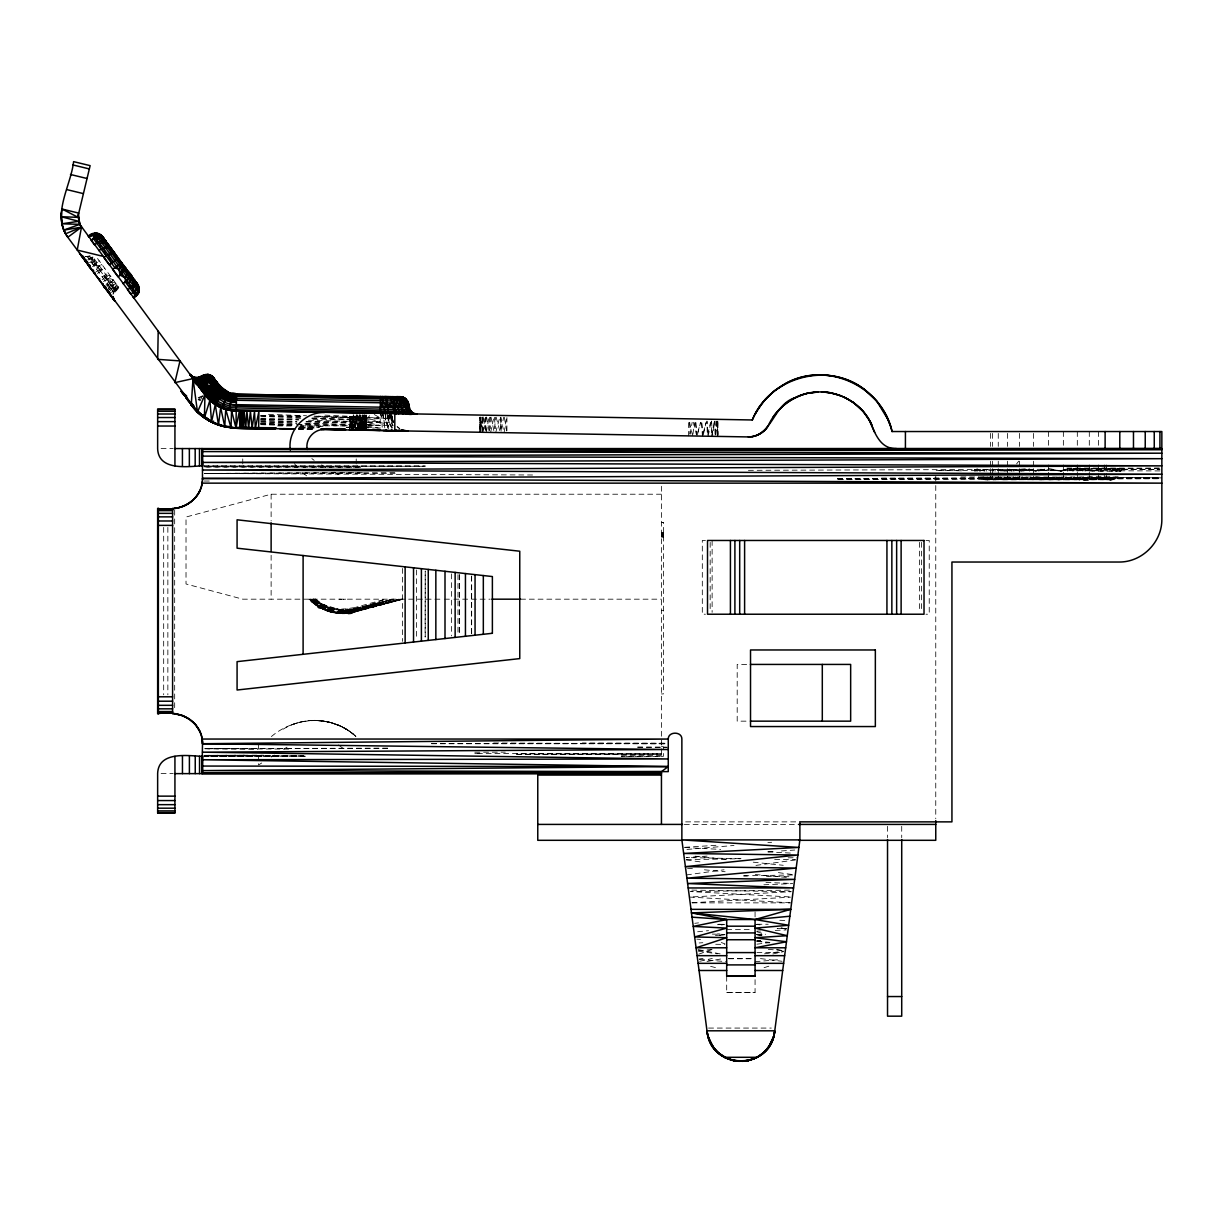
<?xml version="1.0" encoding="UTF-8"?>
<svg xmlns="http://www.w3.org/2000/svg" width="1223" height="1223" viewBox="0 0 1223 1223"><rect width="100%" height="100%" fill="white"/><g stroke="black" fill="none" stroke-linecap="round" stroke-linejoin="round"><path stroke-width="0.75" stroke-dasharray="5 3.75" d="M360.495 415.912L355.083 416.569L355.083 428.509M381.576 413.496L382.264 428.264M342.516 612.968L348.356 612.57L393.913 599.178L353.279 608.978C340.025 612.585 325.119 609.146 314.8 600.065L314.663 599.178L323.392 605.217L331.097 608.259L342.44 609.237L352.988 607.846C359.195 618.7 335.912 611.622 331.708 612.433C325.012 610.889 311.727 604.483 310.168 599.178C321.221 611.225 338.771 616.132 354.15 612.234L402.871 599.178L354.12 612.081C338.221 616.667 320.258 611.24 309.052 599.178M364.943 430.236L365.815 415.117L365.066 430.236L364.958 415.101L365.922 430.251L366.288 415.132L366.334 430.267L365.967 415.117L365.173 428.34M342.44 612.906L342.44 609.237L347.806 608.886L348.387 613.319L342.44 613.717L342.44 612.906L353.997 611.638L401.817 599.178L348.387 613.319M342.516 610.705L348.066 610.323L392.69 599.178L353.569 610.032L342.104 610.919L342.516 609.237L342.516 613.549L348.433 613.151L399.08 599.178L348.249 612.249L342.088 612.448L353.814 610.95L400.135 599.178L353.997 611.638C338.45 616.896 320.594 611.133 309.434 599.484L312.614 602.557L311.712 599.178C322.536 610.078 338.97 614.221 353.569 610.032L393.913 599.178M342.088 611.852C332.136 610.736 319.799 607.831 313.057 599.178L313.684 601.334C321.542 608.152 331.723 611.867 342.088 612.096M351.032 428.096L351.139 416.753M365.922 430.251L366.426 415.132M718.039 436.397L717.901 421.262M108.954 288.964L112.99 279.532L105.132 277.346L102.197 279.792M480.501 432.254L480.685 417.119L480.043 432.239L479.92 417.104L479.905 432.239L480.028 417.119L480.715 432.254L482.091 417.15M105.988 284.944L108.526 281.963L108.587 278.324L110.59 276.26L105.759 274.472L105.132 277.346M366.136 428.371L366.396 415.132M717.504 434.501L717.825 421.262M96.265 271.735L99.46 269.656L99.552 266.064L101.845 264.382M364.53 428.34L364.882 415.101L363.491 428.325M352.973 430.022L353.493 414.903L353.554 428.142L353.034 414.903L352.606 430.022L351.49 416.753M1100.287 471.191L1100.532 468.424L1110.194 469.586L1112.257 468.424L1116.538 471.191L1119.565 469.586L1119.626 468.424L1112.976 469.586L1112.257 468.424L1103.1 469.586L1100.532 468.424L1091.879 470.717M362.451 428.295L362.971 415.071L361.167 428.279M482.259 432.285L482.902 417.165M1067.389 471.191L1067.465 468.424L1122.133 468.424L1121.766 471.191L1093.714 471.191M1111.952 471.191L1112.257 468.424M392.583 422.21L391.115 418.067L391.329 413.68L393.714 422.225M359.7 428.249L360.357 415.025M500.436 428.814L501.063 417.486M1072.846 471.191L1072.938 469.586L1085.26 468.424L1092.063 471.191L1100.486 469.586L1122.041 469.586L1122.133 468.424L1120.62 471.191L1119.626 468.424L1122.041 469.586L1120.62 471.191L1119.626 468.424L1116.538 471.191L1112.196 469.586M392.017 428.432L388.364 422.134L387.691 413.603L392.537 425.726M485.348 430.45L486.173 417.226M364.347 415.086L363.307 430.206L363.078 415.071M356.245 414.949L355.083 430.068L353.737 414.903M489.46 430.511L490.484 417.288M1082.829 471.191L1082.951 469.586L1085.26 468.424L1090.152 471.191M359.745 415.01L360.938 430.16L362.207 415.056L360.449 430.16L359.7 415.01M364.316 415.086L363.048 430.206L362.451 415.056L363.2 428.31M358.293 428.233L359.44 415.01M494.566 428.707L495.56 417.379M1085.091 471.191L1085.26 468.424L1077.142 470.717M351.979 430.007L353.386 414.903L351.429 428.111M717.152 421.247L715.7 436.351L715.012 421.216M349.61 428.081L350.772 416.753M716.663 421.247L715.119 436.351L714.675 421.201L712.535 436.305M1111.967 479.706L984.805 479.706L985.998 479.768L978.645 477.062L1118.143 477.062C1113.863 480.028 1103.238 482.703 1115.88 477.062L1111.34 479.416M692.952 434.073L694.389 422.745M1101.556 471.191L1100.532 468.424L1093.759 470.626M1102.901 471.191L1103.1 469.586M355.327 428.172L357.085 414.964L356.382 430.083L354.135 416.431M357.59 428.218L359.348 415.01M390.351 413.649L389.77 418.052L393.164 425.742L304.817 423.311M482.978 432.3L484.981 417.196M360.189 415.025L358.125 430.114L357.422 414.979M1109.964 471.191L1110.194 469.586M1112.716 471.191L1112.976 469.586M353.844 428.34L355.817 416.462M504.075 432.667L506.628 417.395M1119.29 471.191L1119.672 469.586M690.108 434.211L692.157 422.332M486.28 432.346L489.017 417.074M714.003 422.715L711.557 436.29L711.312 421.155M710.777 422.654L708.209 436.229L706.955 421.079L707.322 436.214M115.772 283.293L111.828 286.442L109.688 289.958L108.343 288.139L111.217 281.901L113.51 280.22M111.629 289.622L115.145 282.437L108.526 281.963M490.637 432.422L493.878 417.165M388.624 415.101L387.981 418.021L389.006 422.149L392.95 428.447L390.718 425.696M1060.815 477.062L1059.5 479.768L1109.888 479.706L1103.085 479.768L1108.802 477.062M703.393 434.44L706.053 422.577L702.843 434.425M500.987 429.212L503.693 417.333M707.72 434.517L710.487 422.654M331.754 612.28L319.31 606.44L310.627 599.178L312.736 602.435L321.649 608.58M342.073 613.258L353.997 611.638L401.006 599.178L354.12 612.081L348.433 613.151L402.581 599.178L348.448 613.212L347.882 609.467L385.337 599.178C363.843 607.235 335.133 618.028 315.565 599.178L313.378 599.178L322.887 606.18L332.411 609.513L331.876 611.714L319.279 606.501M309.373 599.178L312.691 602.48L315.565 599.178L323.514 604.605L332.763 608.076C334.521 613.365 348.02 609.482 353.279 608.978L348.02 610.552M342.088 612.448L331.999 611.194L331.8 611.989L321.664 608.183L311.712 599.178C318.515 608.442 330.959 612.096 342.088 612.631M92.015 262.991L93.957 262.181L94.66 259.414L96.938 257.732L118.6 287.13L113.586 292.282L118.127 286.503L118.967 287.634C109.199 299.421 112.073 291.884 118.967 287.634M697.538 434.333L700.58 422.47L697.217 434.333M495.728 432.514L499.779 417.272M342.104 609.834L332.763 608.091L330.944 608.825L323.514 604.605L321.45 608.58L330.088 611.836M85.136 256.631L87.353 256.662L90.12 260.423L92.153 259.735L92.917 257.044L88.377 258.053M330.164 611.561L331.097 608.259M330.546 610.201L330.332 610.965L319.448 606.211M1066.441 477.062L1064.836 479.706L1058.568 479.768L1059.775 477.062L1036.324 478.468L1035.942 477.062L1059.439 478.468L1036.768 479.416L1036.324 478.468L1059.026 479.416L1037.043 479.706L1059.714 479.706L1048.386 479.768L1037.991 479.706L1036.982 477.062M92.459 266.568L96.067 265.039L96.923 262.486L99.201 260.805M1004.893 470.916L996.271 469.586L974.716 469.586L976.153 471.191L977.146 468.424M111.66 292.633L113.601 288.842L117.5 285.647M1071.623 477.062L1069.559 479.706L1064.836 479.706M110.36 290.875L113.479 284.974L116.873 284.806L112.608 290.952L113.938 292.771L112.944 294.391M1074.161 477.062L1071.44 479.768M110.544 288.154L112.913 291.38L115.222 287.329L118.127 286.503M332.473 609.222L342.104 610.415L323.667 604.682C321.848 614.726 307.967 599.927 330.027 612.05M321.955 607.617L331.999 611.194M87.597 259.979L91.725 259.138L92.917 257.044L116.689 289.316L113.54 292.221M1081.117 477.062C1071.027 482.29 1094.875 481.296 1097.719 477.062M319.86 605.553L320.609 604.315L323.514 604.605M318.974 606.99L320.9 603.826L323.667 604.682M89.493 262.548L93.407 261.432L94.66 259.414L91.725 259.138M1083.257 477.062L1080.169 479.706M96.525 269.136L99.552 266.064L95.44 264.199L93.56 265.101L88.912 258.787L92.917 257.044L88.683 258.481M107.12 286.472L111.217 281.901L106.676 285.892M113.601 288.842L116.323 288.811L115.084 290.86L89.508 256.142L87.75 257.212M976.153 471.191L977.192 469.586L980.235 471.191L983.078 469.342M1088.073 477.062L1083.884 479.768M1089.892 477.062L1085.52 479.768M1016.588 463.899L1018.79 461.117M95.44 264.199L96.923 262.486L93.407 261.432M313.761 599.178L313.852 601.15L313.378 599.178L314.8 600.065M313.455 601.594L311.024 599.178L312.92 602.22L310.504 599.178L312.92 602.22L310.627 599.178M1098.911 477.062L1093.331 479.706M1100.18 477.062L1094.723 479.768M103.512 281.565L110.865 276.643M356.107 429.059L369.698 415.713M118.753 287.344L114.748 290.401M1106.907 477.062L1100.731 479.768L1103.436 479.706M309.557 599.377L312.736 602.435L309.771 599.178M109.153 282.803L108.587 278.324L105.331 281.076L104.75 280.296M1109.521 477.062L1103.085 479.768M105.163 280.847L108.587 278.324M96.067 265.039L99.552 266.064L96.128 268.586L109.856 287.222M1113.144 477.062L1106.326 479.768L1106.249 464.923M1117.027 477.062L1109.781 479.768M1116.049 478.468L1118.112 477.062M97.55 273.478L104.674 268.219M102.319 276.994L108.037 272.79M91.435 262.211L95.96 268.357L99.552 266.064M271.384 736.552C295.064 716.326 333.176 714.201 356.076 736.643C336.661 718.1 305.261 715.18 282.635 729.504M261.691 762.999L258.527 764.986L258.527 755.707M271.2 757.052L274.38 755.065M283.889 749.133L287.053 747.146M1006.621 471.191L1009.877 469.342M198.187 397.674L204.96 394.815M1061.472 471.191L1065.967 469.112M93.162 264.55L96.923 262.486L93.957 262.181M200.648 400.716L198.768 398.178L202.162 397.016M201.184 397.123L201.81 397.551M1009.801 469.112L1004.695 471.191L996.271 469.586L996.47 471.191M201.061 396.955L203.614 395.946M1051.811 469.204L1060.372 471.191L1065.692 469.112M981.672 470.656L984.561 469.586L984.805 471.191M90.747 261.279L94.66 259.414L92.153 259.735M698.746 954.154L712.719 949.293M1022.856 470.626L1026.082 469.525M202.223 398.53L198.707 399.676L199.685 401.006M114.106 289.545L116.323 288.811M1008.256 470.656L1011.528 469.586L1029.307 469.586L1034.627 470.794M291.334 725.01C312.889 716.021 339.016 720.714 356.076 736.643C346.965 728.144 335.163 722.9 322.948 720.867M348.173 611.714L353.569 610.032L348.066 610.323M764.069 967.683L769.466 966.002M348.28 612.509L392.69 599.178M292.679 724.459C310.917 717.519 332.121 719.797 348.417 730.559M661.444 494.214L271.124 494.214L186.018 517.023L186.018 583.983L242.75 599.178L442.481 599.178M342.516 611.852L353.569 610.032L342.088 611.515M1062.955 470.794L1067.45 469.586L1085.229 469.586L1090.35 470.794M87.613 257.013L89.891 256.647M111.186 285.555L113.479 284.974L110.636 284.806M1058.766 479.706L1037.425 478.774L1060.326 478.774L1003.166 479.768L997.846 477.062M348.219 611.469L353.814 610.95L342.088 612.968L330.256 611.21M198.08 399.814L199.701 399.432M1006.407 470.794L1011.528 469.586L1019.63 470.916M1044.962 469.204L1036.385 471.191L1031.065 469.112M699.709 961.293L712.306 958.435M1060.372 471.191L1067.45 469.586L1075.506 471.191L1067.465 468.424L1072.938 469.586M112.868 287.864L115.222 287.329L112.44 287.267M772.814 953.986L783.454 951.632M1020.303 469.25L1029.292 468.424M1044.641 469.204L1035.3 471.191L1030.79 469.112M353.814 610.95L342.516 612.448M1033.802 470.794L1029.307 469.586L1021.251 471.191L1014.754 469.342M348.463 613.319L354.15 612.234M348.372 613.151L354.12 612.081M707.032 961.477L723.114 958.557M1077.127 470.916L1085.229 469.586L1088.501 470.656M348.356 612.57L353.997 611.638L342.073 613.717M1091.864 470.916L1100.486 469.586M719.216 935.549L726.691 934.494M764.513 953.818L783.393 951.142M686.485 874.934L724.047 869.782M755.967 865.395L795.393 859.968M699.403 958.939L703.042 958.435M1038.098 470.962L1048.386 469.586L1059.592 470.962M721.173 924.955L724.857 924.481M756.915 944.187L769.924 942.52M694.771 923.319L698.516 922.861M697.645 931.773L708.545 930.642M715.409 935.519L724.811 934.662M698.364 950.699L713.483 949.338M686.944 849.45L733.999 845.475M767.876 842.601L771.652 842.28M755.065 961.706L780.549 959.505M393.806 422.225L392.17 418.098L355.083 419.779L309.755 419.657M343.541 599.316L345.65 599.178M707.093 856.085L686.118 857.537L740.741 858.699M768.09 851.881L773.807 851.483M781.436 850.948L794.767 850.031M699.143 942.964L702.828 942.719M756.93 940.976L760.675 940.732M684.758 847.31L718.727 845.124M692.05 902.757L790.471 897.162M392.231 422.195L390.504 415.132L392.614 422.21L304.053 423.158M693.166 896.856L791.189 891.689L688.473 890.054M717.397 924.695L724.842 924.343L717.335 924.252M985.325 479.416L1019.095 479.768L1015.656 477.062M763.871 884.795L792.244 883.618M756.899 931.162L760.553 931.009M775.214 930.397L786.206 929.954M308.41 420.238L363.583 421.706L380.108 425.512L300.262 426.017M756.869 934.433L762.281 934.28M686.363 859.677L741.016 858.699M788.116 857.843L797.549 857.675M661.444 532.509L663.432 532.479M661.444 533.197L663.432 533.152M663.432 533.366L661.444 533.411L663.432 533.977M661.444 533.518L663.432 533.534M661.444 534.252L663.432 534.283M661.444 534.634L663.432 534.543M661.444 534.925L663.432 534.971L661.444 535.277M661.444 535.353L663.432 535.429M661.444 535.598L663.432 535.567M661.444 535.842L663.432 535.934M661.444 536.117L663.432 536.148M661.444 536.362L663.432 536.53L661.444 536.683M743.859 875.821L793.36 874.965M312.155 418.174L380.246 417.884L373.734 414.245M789.477 890.115L690.582 891.567L792.366 897.055M756.915 940.823L760.645 940.762M1037.043 479.706L1027.198 479.706L1025.134 477.062M663.432 522.603L661.444 522.634L663.432 522.588L663.432 693.93L661.444 693.93M1042.164 469.311L747.177 470.335M1066.853 469.082L1161.85 468.164M756.976 934.326L762.693 934.265M1000.353 470.87L1159.954 469.372L1066.853 468.959M362.467 472.384L204.394 473.469L536.27 475.013M394.83 472.644L204.394 473.469L395.121 473.683M204.287 481.036L210.02 481.036M837.572 478.973L1161.85 477.903L1089.28 476.97M387.66 748.124L204.409 748.705L257.717 749.087M637.718 747.345L668.262 747.238M244.386 755.202L204.394 755.34L263.434 755.202M516.717 754.255L661.444 753.75L474.814 753.337M260.82 418.281L300.751 418.205M837.602 478.529L854.77 478.499M881.477 478.453L1159.939 477.918L959.673 476.97M837.602 479.034L1159.939 478.667L837.572 479.477M387.66 748.491L204.409 748.705L290.096 749.087M474.814 752.206L505.298 752.145M516.717 754.622L661.444 754.285L516.717 753.796M161.1 448.566L173.207 448.566M423.326 466.269L204.256 466.055L425.237 465.948M360.556 467.385L204.394 466.85L360.54 466.422M979.18 477.505L1117.577 477.505M881.477 478.071L1159.939 477.903M837.617 478.606L1159.939 478.667M981.32 478.774L1115.437 478.774L983.2 479.416M705.442 540.474L702.308 540.474L702.308 614.221L705.442 614.221M925.964 540.474L929.235 540.474L929.235 614.221L925.964 614.221M444.392 599.178L452.006 599.178M453.901 599.178L490.087 599.178M520.555 599.178L661.444 599.178M661.444 610.522L663.432 610.522M746.641 664.425L737.194 664.425L737.194 721.157L746.641 721.157M431.566 743.508L666.352 743.278L582.347 742.973M431.566 743.752L666.352 743.783L490.713 742.973M661.444 746.687L663.432 746.687L663.432 756.334L621.422 756.334L661.444 756.334L661.444 485.302M303.411 755.783L204.272 756.135L303.335 756.181M621.452 755.783L661.444 755.676M204.149 756.273L305.139 756.166M203.905 756.334L305.139 756.288M161.1 773.624L173.207 773.624M685.675 821.871L799.888 821.871M684.314 824.409L798.65 824.409M692.05 902.864L791.602 902.864M756.93 924.252L768.182 924.252M726.691 929.633L751.274 929.633M756.93 952.625L783.179 952.61M728.587 958.587L751.274 958.587M728.587 958.756L751.274 958.756M726.691 976.26L726.691 992.602L755.065 992.48L755.065 974.257M726.691 992.602L755.065 992.602M708.545 1028.069L771.316 1028.069M204.256 466.055L425.237 466.208M1066.853 468.057L1159.954 468.164M204.409 755.524L303.426 755.447M260.652 419.535L298.412 419.627M260.591 423.051L296.501 423.143M204.394 466.85L360.556 467.201M1159.954 470.916L935.763 470.335L964.259 470.855M474.814 753.643L482.443 753.674M260.805 421.293L296.975 421.446M306.484 421.476L380.17 421.996L367.282 418.083L314.097 416.049M277.575 425.91L292.694 425.986M260.851 424.167L295.247 424.457M297.158 424.473L360.204 425.023L380.063 428.218L380.322 413.481L381.561 417.914L383.105 413.527L384.924 428.31L383.518 422.042M637.718 747.008L666.352 747.222M260.698 415.621L302.234 416.034M315.442 416.172L380.246 417.884M300.247 428.004L315.366 428.142M984.805 479.706L993.688 479.768L987.97 477.062M298.718 426.873L319.631 427.117M346.247 427.408L374.467 428.05M298.886 428.325L314.143 428.524M715.715 944.278L724.872 944.401M298.351 428.891L315.366 429.135M298.488 428.937L315.534 429.197M85.197 256.708L91.832 255.561L90.991 258.16M298.351 429.074L315.366 429.365M774.663 859.31L795.393 859.677M743.615 875.928L747.421 875.989M766.469 876.325L791.22 876.753M298.351 428.616L315.549 429.059M260.866 415.789L302.677 416.691M314.082 416.936L367.282 418.083M300.262 427.224L319.157 427.668M298.901 427.698L314.158 428.05M993.321 479.706L996.026 479.768L989.866 477.062M260.851 418.985L298.901 419.993M260.591 423.678L294.605 424.626M296.501 424.671L355.083 426.292L378.274 428.081M712.26 934.082L724.887 934.433L717.626 933.837M260.728 424.671L293.031 425.619M300.644 425.849L323.453 426.521M346.262 427.194L357.666 427.53M779.77 920.277L787.367 920.506M260.637 420.253L296.532 421.4M305.979 421.706L355.083 423.28L380.108 425.512M260.896 421.966L297.174 423.082M260.698 416.279L300.338 417.746M311.666 418.174L355.083 419.779L380.17 421.996M268.494 414.322L306.499 415.759M765.965 882.44L792.259 883.465M324.905 415.147L355.083 416.569M986.869 479.706L988.001 479.768L986.961 479.706M986.976 479.768L979.73 477.062M684.758 847.524L720.653 849.404M767.876 851.881L790.547 853.073M689.405 897.055L789.706 902.757M993.688 479.768L987.236 477.062M696.789 939.142L700.534 939.386M339.306 599.178L341.431 599.316M1002.034 479.768L996.577 477.062M99.46 269.656L102.396 269.901L97.733 267.317M1011.253 479.768L1006.865 477.062M699.403 959.352L726.691 961.706M1012.873 479.768L1008.685 477.062M768.289 949.338L783.393 950.699M687.464 868.254L695 868.942M704.417 869.813L725.147 871.739M755.279 874.521L787.306 877.487M695.123 856.192L726.997 859.479M753.246 862.184L783.24 865.288M756.899 941.037L769.695 942.383M331.907 611.638L342.088 612.891M756.884 941.313L769.649 942.887M314.724 720.301L329.66 722.182L342.547 727.074L349.702 731.43M760.461 958.587L782.078 961.278M755.065 924.252L760.584 924.955M686.363 859.968L703.256 862.291M778.378 872.611L795.271 874.934M1025.317 479.768L1022.596 477.062M756.93 934.754L762.541 935.549M698.364 951.142L717.259 953.818M756.915 934.693L762.495 935.763M698.058 949.552L721.325 954.108M1048.386 468.424L1059.592 470.794M776.36 949.231L783.454 950.837M1003.426 479.706L999.053 477.062M710.609 966.338L715.975 967.729M332.228 610.292L320.029 605.247M999.695 469.342L1004.878 470.717M756.823 931.743L765.598 934.296M781.1 927.691L786.297 929.327M999.619 469.525L1003.013 470.626M721.28 942.566L724.887 943.804M1016.588 479.706L1013.5 477.062M985.417 479.416L980.892 477.062M330.944 608.825L320.609 604.315L315.565 599.178L320.9 603.826M330.867 609.1L322.841 605.905L314.601 600.294M319.555 606.058L322.031 607.449M318.882 607.143L321.496 608.504M321.603 464.878L326.281 467.583M334.078 472.078L338.756 474.784M983.002 478.468L980.999 477.062M1031.922 479.706L1030.332 477.062M338.496 744.899L344.259 749.271M311.85 458.579L314.189 460.383M302.631 472.781L306.866 476.022M397.49 426.72L399.799 428.57M397.062 426.705L399.31 428.554M983.613 477.062L990.447 479.768L990.508 476.053M978.171 469.342L980.235 471.191M310.168 599.178L312.736 602.435M294.407 463.563L297.648 467.798M98.283 268.066L100.607 271.216M103.986 275.787L106.309 278.936M106.86 279.685L105.759 274.472M107.731 284.332L111.171 288.995M313.684 601.334L312.003 599.178M388.241 428.356L385.123 417.976M388.18 428.356L385.153 417.976M313.378 599.178L314.082 600.89M393.378 422.225L391.054 415.132M386.529 422.103L389.311 428.386L386.514 422.103L384.955 413.557L383.166 417.93L382.784 413.527M389.388 413.634L390.794 418.067L390.672 413.664M496.171 417.211L500.222 432.59M389.021 422.149L387.691 413.603M689.313 422.271L692.707 435.954M693.548 422.348L696.346 434.318M500.604 417.288L503.31 429.242M491.004 417.119L494.23 432.499M486.586 417.043L489.307 432.407M391.528 415.147L392.094 418.098L391.589 413.68M977.192 469.586L977.36 471.191M504.365 417.349L506.918 432.713L506.918 417.578M983.796 469.586L984.041 471.191M349.931 416.355L351.72 428.295M986.564 469.586L986.808 471.191M351.643 416.386L353.569 430.037M357.789 416.493L359.608 430.144M993.657 469.586L993.871 471.191M483.207 416.982L484.782 428.921M695.321 422.378L697.095 436.03M995.002 469.586L995.201 471.191M353.202 414.903L354.853 428.172M362.375 430.19L360.663 415.025L360.938 430.16M390.825 415.132L391.131 418.083M357.942 428.218L356.581 414.964L357.33 430.099M349.809 416.737L351.169 429.992M349.763 416.722L350.833 428.096M701.788 422.868L703.011 436.137M480.884 417.135L482.091 430.389M1011.528 469.586L1011.681 471.191M494.398 417.364L495.391 428.723M363.2 415.071L364.485 430.221M1013.806 469.586L1013.943 471.191M489.46 417.272L490.347 428.646M711.541 421.155L712.413 434.41M485.348 417.211L486.173 430.465M387.416 418.006L387.156 413.603L385.795 417.976L385.612 413.573M1023.819 469.586L1023.926 471.191M695.979 422.776L696.636 434.134M701.65 422.868L702.384 436.122M500.329 417.471L501.17 432.606M1029.307 469.586L1029.384 471.191M482.336 417.15L482.902 430.404M717.962 434.501L717.412 421.262L717.565 436.397M716.923 421.247L717.458 436.382M364.989 428.34L364.546 415.101L364.882 428.34M480.517 417.119L480.715 432.254M365.937 415.117L366.059 430.251L366.059 415.117M342.44 609.237L342.44 612.631M1104.277 464.923L1104.277 479.768M1098.499 431.536L1098.499 446.38M1098.499 464.923L1098.499 479.768M1089.296 431.536L1089.296 446.38M1089.296 464.923L1089.296 470.488M1089.296 472.338L1089.296 479.768M1077.31 431.536L1077.31 446.38M1077.31 464.923L1077.31 470.488M1077.31 472.338L1077.31 479.768M1063.353 431.536L1063.353 446.38M1063.353 464.923L1063.353 470.488M1063.353 472.338L1063.353 479.768M1048.386 431.536L1048.386 446.38M1048.386 464.923L1048.386 470.794M1048.386 472.338L1048.386 479.768M1033.404 433.401L1033.404 446.38M1033.404 461.224L1033.404 466.773M1033.404 468.638L1033.404 474.203M1033.404 476.053L1033.404 479.768M1019.447 433.401L1019.447 446.38M1019.447 461.224L1019.447 466.773M1019.447 468.638L1019.447 474.203M1019.447 476.053L1019.447 479.768M1007.462 433.401L1007.462 446.38M1007.462 461.224L1007.462 466.773M1007.462 468.638L1007.462 474.203M1007.462 476.053L1007.462 479.768M998.258 433.401L998.258 446.38M998.258 461.224L998.258 466.773M998.258 468.638L998.258 474.203M998.258 476.053L998.258 479.768M992.48 433.401L992.48 446.38M992.48 461.224L992.48 466.773M992.48 468.638L992.48 474.203M992.48 476.053L992.48 479.768M990.508 433.401L990.508 446.38M990.508 461.224L990.508 466.773M990.508 468.638L990.508 474.203M935.763 476.053L935.763 483.666M935.763 485.562L935.763 818.707M921.378 542.355L921.378 612.341M919.406 542.355L919.406 612.341M901.718 826.305L901.718 837.663M887.531 826.305L887.531 837.663M755.065 911.899L755.065 917.709M712.122 540.474L712.122 612.341M710.166 542.355L710.166 612.341M689.818 422.669L689.818 434.012M688.473 422.638L688.473 435.877M471.665 576.109L471.665 633.728M471.375 576.079L471.375 633.759M459.619 574.795L459.619 635.043M459.328 574.764L459.328 635.073M457.998 574.627L457.998 635.211M451.547 573.893L451.547 635.945M416.386 569.994L416.386 639.843M402.489 568.435L402.489 641.402M356.214 458.931L356.214 465.856M349.411 416.722L349.411 429.961M271.124 494.214L271.124 520.937M271.124 555.288L271.124 599.178M258.527 744.593L258.527 748.293M242.75 458.931L242.75 465.856M174.675 510.19L174.675 710.089M167.857 527.388L167.857 694.802M163.683 527.388L163.683 694.802M389.373 415.101L389.327 418.037L388.945 413.634L389.77 418.052L389.51 415.117M663.432 536.897L661.444 536.912L663.432 536.973M1060.708 477.505L1048.386 478.468L1037.073 477.505L1060.708 477.505M786.389 928.471L777.171 928.563L786.389 928.471M974.991 471.191L974.716 469.586L974.976 471.191M425.222 636.969L425.222 570.973L425.1 636.984"/><path stroke-width="1.5" d="M202.468 466.36L201.963 448.566L202.498 466.834M158.195 331.311L157.706 359.348L179.995 360.907L174.843 382.631L193.02 378.61L197.484 412.029C207.727 421.889 221.699 427.76 235.947 427.974L294.575 428.998M417.196 414.123C406.189 414.352 411.815 399.355 402.673 397.139L236.528 394.234C226.607 393.944 237.354 391.788 236.513 395.09L235.947 427.974L275.741 428.585C247.061 429.655 209.897 432.132 191.247 404.905L193.02 378.61M241.619 428.081L241.909 411.066L242.093 428.081L242.49 411.081L243.484 428.111L244.187 411.111L245.701 428.157L246.893 411.157L248.636 428.203L250.425 411.218L252.121 428.264L254.522 411.28L255.317 428.325L258.924 411.356L258.634 428.371M357.238 429.869L408.39 431M380.322 413.481L380.613 396.466M88.209 236.314C91.939 232.309 99.002 231.667 102.396 236.436L137.725 284.393C141.149 289.01 138.352 295.507 133.628 297.984M202.468 479.752L202.498 449.04L1161.85 448.566L174.935 448.566M222.586 425.849C209.714 423.097 200.159 413.894 191.247 404.905L204.424 417.746L204.96 394.815L190.268 374.865C197.071 383.64 207.681 368.077 213.933 378.289C219.085 386.269 225.934 394.601 236.528 394.234C223.549 395.809 215.722 384.297 209.347 374.926L203.66 374.987L196.949 378.213L193.158 377.311L190.268 374.865C194.075 380.292 200.924 377.662 205.403 375.186M138.918 287.94L138.673 292.863L135.921 296.302L125.403 282.024L125.205 278.049L128.598 272.484L125.082 267.241L121.031 272.362L120.328 275.129L118.05 276.826L112.608 269.427L121.734 262.7M132.925 297.006C137.633 294.651 140.783 288.383 137.236 283.736L138.612 289.82L135.921 296.302M192.042 403.452L190.436 402.826C198.753 417.196 214.927 425.528 231.009 427.698L231.575 410.622C221.057 409.155 211.243 403.376 204.96 394.815L79.801 224.344L78.303 214.988L90.135 165.64L73.594 161.635C70.903 186.049 51.488 214.04 67.785 237.262L197.484 412.029L204.96 394.815C212.557 404.171 224.038 410.454 236.253 410.668L414.994 413.802M416.187 414.108C410.729 414.062 407.137 408.329 407.962 403.254M241.909 411.066L241.176 428.065L241.283 411.05L239.846 428.05L239.372 411.02L235.947 427.974L224.161 426.537L235.947 427.974L231.575 410.622C221.042 409.17 211.38 403.254 204.96 394.815M61.41 212.848L61.823 223.809L63.734 230.107L79.801 224.344L78.303 214.988M212.909 422.654C202.697 418.266 195.267 409.751 188.495 401.175L186.003 397.765C195.665 411.004 207.757 423.647 224.757 426.689L225.72 409.369L231.009 427.698M102.212 283.522L106.34 289.622L106.554 287.986M125.342 269.503L125.648 267.99L130.081 275.939L128.491 279.043L123.126 283.705M661.444 772.722L202.498 773.15L202.498 755.34L201.994 773.624L202.498 743.722C203.018 720.836 177.625 709.172 157.645 713.819L157.645 508.371C177.61 512.911 203.033 501.476 202.498 478.468L1161.85 474.188L202.498 470.014L1161.85 465.856L202.498 462.416L1161.85 458.686L202.498 456.133L1161.85 453.198L202.498 451.577L1161.85 449.743L202.498 449.04L202.361 466.039L201.963 448.566M191.644 376.378C196.536 385.841 205.678 374.376 212.603 377.754L217.847 386.407L224.283 391.268L228.044 393.378L236.513 395.09L404.706 398.025M129.439 275.068L129.179 272.79M79.801 224.344L61.823 223.809L78.715 221.302L61.15 216.7L78.18 217.373L78.639 213.077L62.098 209.057C59.912 218.779 61.991 229.16 67.785 237.262L81.482 227.172L79.633 223.962L78.18 216.945M407.167 401.175L404.171 398.01L400.028 396.802L405.669 399.386L408.834 407.672C409.522 402.55 405.975 396.894 400.471 396.802L232.294 394.234L236.528 394.234L228.411 392.491L221.455 388.822L218.993 385.581C212.389 372.602 198.692 396.833 193.326 378.671M202.407 756.089L202.498 773.226L661.444 771.621L668.262 766.576L202.498 759.773L668.262 758.963L202.498 752.176L668.262 749.5L202.498 743.722C202.575 727.746 188.587 713.758 172.596 713.819L172.596 508.371C187.654 508.355 201.076 496.049 202.376 481.052M202.498 766.057L668.262 766.576L202.498 770.612L668.262 771.621L668.262 738.952C668.201 731.247 681.93 731.247 681.868 738.952L681.868 839.895L707.123 1031.769C711.144 1070.568 770.643 1070.691 774.633 1031.769L799.888 839.895L799.888 821.871L951.937 821.871L951.937 562.03L1119.305 562.03C1142.068 562.167 1161.988 542.248 1161.85 519.485L1161.85 431.536L892.071 431.536C887.791 414.887 878.297 399.799 864.447 389.464L864.172 389.266C842.188 372.832 811.231 370.263 786.817 382.845L786.588 382.967C771.377 390.963 758.948 404.094 752.313 419.978L231.575 410.622M413.817 413.771L415.942 414.108C404.293 414.031 411.157 394.876 398.194 396.772L401.939 397.979L404.645 401.144L405.027 405.394L407.794 411.463L413.099 414.047C404.094 416.569 403.254 406.571 397.322 403.07L396.069 399.218L393.821 396.986L384.771 396.542L387.813 405.103L393.072 407.397L394.739 412.594L396.588 413.771M105.331 286.335L105.453 288.414L109.26 293.596L109.336 291.762M197.178 384.236C205.281 395.503 214.163 407.932 229.068 410.179L232.385 393.791L236.543 393.944M81.482 227.172L65.538 233.792L63.734 230.107L81.482 227.172L77.217 250.073L102.946 256.31M236.238 410.959L229.068 410.179L230.765 401.847L236.391 402.459C226.469 400.364 216.395 396.283 210.325 387.752L204.684 390.244L200.924 389.327M232.217 394.616L236.513 395.09C220.996 398.377 214.851 381.622 205.816 374.452L201.168 377.097L197.622 377.662L193.265 377.005L189.81 374.253L193.28 377.464C202.743 393.24 215.936 409.965 236.268 409.827L412.961 412.915L409.644 409.736M207.253 383.579C207.039 378.167 215.89 378.992 217.495 383.12L214.101 380.17M203.553 392.552C210.325 400.181 219.788 405.058 229.557 407.733L229.924 406.021L409.904 409.736M744.532 1061.167C759.712 1059.699 772.707 1046.857 774.633 1031.769C770.276 1070.675 711.389 1070.767 707.123 1031.769C709.05 1045.589 719.888 1057.65 733.586 1060.57L724.704 1057.268L731.201 1059.959L739.059 1061.319M408.299 407.656L408.834 405.47L407.733 403.238M774.633 1031.769C772.997 1043.739 764.788 1053.859 753.857 1058.797L757.006 1057.299L724.75 1057.299C715.333 1052.025 708.698 1042.455 707.123 1031.769M405.898 407.626L408.436 403.254M193.158 377.311L209.24 398.53L216.318 403.865L207.589 394.983L195.39 377.617L198.6 378.045L204.103 375.583L217.312 392.384L226.591 396.971L228.487 392.323L213.092 381.347L208.032 374.498L201.719 376.057C208.965 386.881 216.685 399.6 230.765 401.847M123.385 264.948L118.814 269.366L114.886 267.745L93.315 238.454L94.278 236.039L96.388 235.443L102.365 236.895L103.802 238.332L97.32 236.727L91.022 240.136L94.37 244.676L100.561 241.114L105.912 241.711L115.038 253.589L113.586 253.558M204.424 417.746L209.897 400.349L211.564 422.011L215.263 404.523L218.474 424.901L220.66 407.488L224.757 426.689M207.482 374.59C216.349 377.724 216.868 392.079 227.539 394.632L222.143 408.115L225.965 398.56L216.532 393.24L208.919 385.841C207.451 389.801 197.255 386.086 201.795 390.03M773.807 1035.942L768.64 1047.026M215.034 379.787L210.555 375.629L204.103 375.583M225.643 399.401L228.487 392.323L222.785 389.006L217.908 384.007L214.056 383.518L210.692 384.741L208.919 385.841L209.378 388.257M208.017 398.469L215.859 404.584L211.61 401.847L203.706 392.614L210.677 397.781L223.717 404.156L222.234 407.84M214.881 381.5L221.256 388.929L228.365 392.583L217.083 385.474L211.747 388.058L213.368 391.864L205.479 395.136M102.931 284.516C102.778 281.733 102.977 287.879 105.453 288.414M125.984 268.953L120.328 275.129L125.205 278.049M228.38 392.583L221.929 389.22M227.707 394.203L228.487 392.323M228.059 393.378L224.405 391.07L228.044 393.378L223.717 392.155L220.66 389.311L209.24 398.53M773.425 1037.318C770.643 1046.047 764.36 1053.37 756.303 1057.666M213.628 421.125L212.955 422.577L198.447 412.946M109.504 293.444L111.706 296.899L106.477 289.316M321.038 429.472L748.277 436.932C756.181 437.085 763.916 432.85 768.029 426.108C775.321 409.873 790.119 397.292 807.532 393.286C793.421 396.986 780.641 405.501 772.646 417.792M752.313 419.978C769.298 377.066 828.109 360.999 864.447 389.464M754.836 414.612L760.645 405.21M406.388 413.94L402.184 411.371L399.799 401.052L395.732 396.726L398.958 397.918L401.266 401.083L401.878 403.147L398.041 407.488L399.325 411.325L402.979 413.878M199.823 490.82C195.176 500.589 185.453 507.362 174.675 508.294M207.818 380.842L204.042 381.01L204.088 375.782C211.854 369.285 217.495 387.141 224.665 390.657L215.707 404.828L208.506 398.698L211.961 401.878L217.618 396.038L214.147 390.81L211.808 389.77L204.868 392.766M224.787 390.473L218.917 386.239L212.129 389.847C216.609 399.218 225.842 404.859 236.345 404.66L409.078 407.672M128.293 271.598C134.469 276.719 135.998 285.876 127.482 289.622L130.815 294.147L136.334 289.683L137.205 285.616L135.891 281.901L138.214 285.54L100.852 234.831L104.23 238.928L102.839 237.522M768.029 426.108C763.871 432.835 756.15 436.917 748.277 436.932M88.927 237.277L92.902 234.189L132.543 288.001L133.108 292.465C142.403 290.31 129.455 272.072 136.808 283.644M393.072 407.397L397.322 403.07M130.158 274.609L131.901 278.416L129.149 283.4L129.76 287.94L132.543 288.001L133.811 286.258L134.912 282.498L133.903 279.226M211.61 401.847L217.618 396.038M197.759 410.959L202.773 416.554L203.798 415.178M757.939 409.201L765.185 399.569L774.725 390.58L786.817 382.845M203.675 415.361L203.003 416.248L213.092 422.271L222.662 425.573M201.168 377.097L216.884 396.802L213.597 400.364L210.28 398.01M213.276 400.685C207.237 397.613 199.823 381.775 195.879 378.274C200.434 380.491 203.721 371.654 205.449 377.418L210.815 376.929L214.881 379.573L210.555 375.629L203.706 375.751M85.396 260.698L87.735 262.441L85.396 260.698C81.513 255.301 83.179 256.448 80.963 255.164L92.199 270.421L93.636 270.451C92.872 270.696 85.488 264.229 89.722 265.146M203.675 375.216L202.162 376.669L202.238 378.564C197.729 381.5 191.95 378.564 190.268 374.865M214.147 390.81L220.415 387.187L224.665 390.657L210.86 375.767M135.126 291.502L136.884 293.902L135.203 295.324L135.126 291.502L132.543 288.001M402.291 407.549L405.027 405.394L401.878 403.147M98.727 250.593L106.6 246.343L109.504 246.572L110.941 248.04M118.371 258.129L109.244 264.856L103.802 257.472L111.308 252.733L114.473 252.84L106.08 255.79L103.588 248.697L101.005 248.911L99.782 243.515L96.648 242.995L96.586 239.188L100.714 238.347L104.291 239.509L113.663 252.228M99.812 278.844L98.895 279.517M385.153 413.557L384.19 407.244L380.475 404.966L383.411 402.826L382.677 396.497M213.566 378.243L215.279 380.552L209.668 379.68L200.832 383.487L196.047 382.356M795.042 397.765C774.358 403.896 773.211 432.086 752.451 436.611M220.66 389.311L222.25 388.624L216.379 382.111L216.532 383.472L222.25 388.624L217.908 384.007M384.19 407.244L392.017 402.963L398.041 407.488M92.902 234.189L97.244 233.654L102.747 236.91L97.488 233.975L91.205 235.596L90.502 234.633L96.923 233.211L102.396 236.436M204.042 381.01L198.264 382.325L193.998 379.94M113.204 297.021L113.479 299.314L111.843 296.608L113.051 298.733L113.28 297.113M103.588 248.697L110.101 247.382M757.006 1057.299L747.941 1060.616M205.449 377.418L202.238 378.564M748.17 1060.57L757.052 1057.268L750.555 1059.959L742.697 1061.319M115.543 256.219L116.72 255.897M95.058 272.393L93.881 272.714M794.094 398.239C819.548 384.496 853.883 394.081 868.636 418.847C874.476 431.245 879.184 449.193 896.428 448.566M786.588 382.967C827.038 360.877 882.609 386.56 892.071 431.536M99.782 243.515L105.453 242.521L108.021 244.065M105.575 240.748L103.175 237.981L106.202 241.619L103.374 239.677M691.01 909.346L790.746 909.346L755.065 919.528L726.691 919.528L692.05 917.174M193.891 377.876L200.327 377.892M746.351 1060.922L750.846 1059.867M219.574 387.309L220.859 387.339M790.746 909.346L691.484 912.893L755.065 919.528L755.065 976.26L726.691 976.26L726.691 919.528L693.258 926.407L726.691 928.119L694.649 936.94L726.691 937.705L696.086 947.794L726.691 947.794M222.387 388.99L219.773 386.101M743.584 1061.258L748.583 1060.479L735.956 1060.998M809.152 393.057L817.27 391.91M385.994 396.848L394.907 397.001M742.223 1061.335L748.583 1060.479M230.918 400.976L236.421 400.257L408.589 403.254M809.274 393.072L818.065 392.033M324.477 412.503C304.924 411.906 287.344 430.542 290.31 450.064M324.171 429.518C313.944 429.166 305.001 439.393 307.248 449.483M789.844 916.226L755.065 919.528L788.652 925.261L755.065 928.119L787.276 935.702L755.065 937.705L786.481 941.771L755.065 947.794L785.686 947.794M209.362 379.757C215.019 389.189 224.833 397.964 236.498 396.435L406.311 399.401M745.816 1060.998L733.173 1060.479L738.172 1061.258M226.607 396.986L231.437 398.423L407.763 401.19M157.645 409.598L174.935 409.598M157.645 411.295L174.935 411.295M157.645 414.001L174.935 414.001M157.645 417.532L174.935 417.532M157.645 421.629L174.935 421.629M157.645 426.032L174.935 426.032M201.963 465.856C187.425 466.559 158.608 470.993 157.645 448.826L157.645 409.017L174.935 409.017L174.935 465.856M202.131 483.146L1161.85 483.146L202.498 478.468M157.645 508.951L172.596 508.951M157.645 510.648L172.596 510.648M157.645 513.354L172.596 513.354M157.645 516.87L172.596 516.87M157.645 520.983L172.596 520.983M157.645 525.386L172.596 525.386M491.982 599.178L520.555 599.178M750.433 664.425L850.658 664.425L850.658 721.157L750.433 721.157M157.645 696.804L172.596 696.804M157.645 701.207L172.596 701.207M157.645 705.319L172.596 705.319M157.645 708.836L172.596 708.836M157.645 711.541L172.596 711.541M157.645 713.238L172.596 713.238M202.131 739.044L668.262 739.044L202.498 743.722L202.299 740.358M661.444 773.395L201.994 773.624L201.994 756.334C187.455 755.646 158.608 751.182 157.645 773.349L157.645 813.173L174.935 813.173L174.935 756.334M174.935 773.624L661.444 773.624M661.444 775.061L537.768 775.061L537.768 840.308L682.495 840.308M157.645 796.142L174.935 796.142M157.645 800.561L174.935 800.561M157.645 804.658L174.935 804.658M157.645 808.189L174.935 808.189M157.645 810.895L174.935 810.895M157.645 812.592L174.935 812.592M537.768 824.409L682.495 824.409M798.604 824.409L935.763 824.409M799.888 839.895L681.868 839.895L798.894 847.432L683.657 853.455L797.885 855.03L685.4 866.648L796.173 868.07L686.913 878.19L794.69 879.368L687.616 883.526L793.559 887.959L688.197 887.959M798.65 840.308L935.763 840.308L935.763 820.602M726.691 926.193L755.065 926.193M726.691 932.92L755.065 932.92M726.691 939.738L755.065 939.738M726.691 952.595L755.065 952.595M755.065 955.683L784.646 955.667M698.119 963.342L726.691 963.327M726.691 964.901L755.065 964.901M699.067 970.496L726.691 970.496M755.065 970.496L782.689 970.496M726.691 976.122L755.065 976.122M887.531 996.546L901.718 996.546M707.001 1030.806L774.755 1030.806M697.11 955.667L726.691 955.683M755.065 963.327L783.637 963.342M138.688 289.912L138.673 292.863L94.599 233.027L97.412 233.868L139.284 290.722L137.725 284.393M372.434 429.885L380.032 429.915L376.47 429.885M239.739 427.439L275.664 427.775M276.001 428.035L235.947 427.53L275.664 428.172M325.593 428.677L344.657 428.906M283.216 428.661L294.56 428.83M321.038 429.212L345.62 429.563M279.532 428.646L294.697 428.876M321.221 429.288L345.864 429.67L321.053 429.044M349.411 429.961L351.979 430.007M380.475 404.966L408.834 405.47M411.218 411.524L229.572 407.748M353.554 430.037L355.083 430.068M338.939 428.646L344.672 428.784M231.437 398.423L236.421 400.257L225.98 398.56M360.433 429.885L380.032 430.496M217.923 385.398L219.483 385.841L216.456 382.157M395.732 396.726C407.779 394.937 401.893 410.683 410.347 413.71M224.176 426.445L230.902 427.072M392.507 396.665L396.206 397.032M236.421 400.257C229.527 399.646 221.898 397.995 217.312 392.384M232.385 393.76L236.528 394.234M383.166 430.557L391.605 430.695M225.949 426.17L230.948 426.781M224.191 426.399L235.947 427.974M733.173 1060.479L739.533 1061.335M94.278 236.039L91.205 235.596L92.444 233.562L93.07 234.419M109.871 248.514L111.828 249.247M401.908 430.297L408.207 430.985M400.364 396.802L402.55 397.139M416.875 414.123L412.686 412.9M403.269 430.328L407.519 430.985M399.875 396.802L401.924 397.123M195.879 378.274L191.904 376.592M399.172 430.251L402.673 430.893M691.484 912.893L726.691 919.528M398.27 430.236L401.587 430.878M174.675 713.896L182.517 715.516L189.657 719.17M398.194 396.772L399.722 397.093M209.347 374.926L213.933 378.289L208.552 375.186L212.512 376.852L214.529 379.191M90.196 265.773L88.102 264.856M220.415 387.187L218.214 385.413L218.993 385.581M232.034 395.488L236.498 396.435L222.983 393.332L215.217 387.569L213.092 381.347M93.315 238.454L96.586 239.188M730.911 1059.867L735.405 1060.922M394.448 430.175L397.078 430.802M216.945 396.848L220.262 397.628L215.982 393.898M72.799 164.922L89.34 168.927M70.475 174.492L87.016 178.497M66.822 189.611L83.363 193.616M226.867 427.087C212.817 424.289 199.792 416.447 191.247 404.905L194.105 406.265L190.436 402.826L194.014 408.36M226.117 398.163L216.058 389.204L213.689 388.578L213.887 386.667L211.136 381.668L205.617 374.681M210.509 377.081L211.885 377.448L208.032 374.498M733.815 1060.616L724.75 1057.299L727.899 1058.797L718.436 1052.911M398.759 413.802C391.819 411.096 397.23 400.976 391.65 396.94M841.638 395.992L829.729 392.614L821.474 391.956C843.075 392.231 863.484 405.96 872.213 425.665M231.758 396.848L236.467 398.209L222.127 394.693L218.581 391.1M223.733 404.171L229.909 406.005M389.862 396.619L390.871 396.925M208.827 374.788L213.704 377.999L212.741 377.005M198.6 378.045L212.557 396.466L219.085 399.493L215.248 398.774L206.381 392.537M226.882 396.267L219.681 390.091L218.535 387.676L209.148 382.432L218.244 391.421L212.787 389.296L212.695 387.385M388.761 396.604L390.473 397.781L392.017 402.963M106.37 243.759L108.801 245.135M125.403 282.024L129.149 283.4M216.884 396.802L208.124 391.926L197.759 377.861M86.206 260.361L83.363 258.435M400.731 397.108L402.596 397.979M216.425 388.929L219.376 390.366M85.671 259.643L82.736 257.579M62.098 209.057L78.18 217.373M383.411 402.826L387.813 405.103M196.949 378.213L211.426 397.292L217.984 401.236L212.557 396.466M195.084 377.999L193.417 377.219M389.847 413.649L388.348 411.127L386.33 396.848M84.173 257.61L80.963 255.164M385.902 430.022L386.957 430.618M212.175 377.555L214.881 379.573M217.083 385.474L221.256 388.929M215.309 394.112L212.496 392.476L211.808 389.77M214.529 394.815L211.579 393.072L199.915 377.326M843.931 396.971L854.143 403.009M203.125 416.08L212.97 422.531L197.117 411.662L208.858 419.535M212.603 377.754L213.949 378.641M211.136 381.668L216.716 385.535L216.578 386.865L219.681 390.091M725.453 1057.666C717.397 1053.37 711.113 1046.047 708.346 1037.318M186.385 397.429L181.447 391.605L186.722 396.237L181.157 391.207L189.275 401.251M210.173 375.109L212.512 376.852M215.431 380.812L216.211 381.469M88.989 266.064L89.753 266.614M216.196 387.034L217.694 388.119M217.495 383.12L215.202 380.506L216.639 381.958M216.15 397.643L211.579 393.072L210.325 387.752M214.805 399.126L210.249 393.837L209.974 390.978M185.254 395.793L182.365 392.843M190.436 402.826L193.28 405.134M187.868 400.166L188.801 400.93L181.157 391.207L184.49 394.739M220.736 396.894L216.532 393.24L215.003 390.045M85.962 261.967L86.986 262.853M211.426 397.292L217.037 402.719L210.677 397.781L208.124 391.926M405.363 403.208L407.871 405.455M853.241 402.367L863.407 411.662L870.44 422.011L874.674 432.346M190.834 720.255L195.558 724.582L199.823 731.369M864.172 389.266L876.753 401.098L888.341 420.085M192.393 405.822L195.084 408.39M104.979 240.427L106.202 241.619M81.391 255.745L82.782 257.151M212.603 376.929L213.933 378.289M112.822 296.501L114.794 301.103L79.556 253.253L81.421 255.301M79.633 253.375L81.589 255.531L79.908 253.742M189.81 374.253L191.354 375.858M184.642 395.06L181.447 391.605L182.93 393.454M216.058 389.204L214.3 386.437M191.247 404.905L197.484 412.029M103.802 238.332L98.956 233.685L139.223 288.368M213.735 378.457L216.425 381.683M218.229 385.413L218.917 386.239M85.182 260.881L88.438 264.825M214.01 378.396L213.383 377.632L213.643 378.396M208.919 385.841L212.129 389.847M218.856 387.538L220.4 389.51M113.372 298.672L114.534 300.736L112.975 296.715M205.907 375.079L207.436 377.143M207.925 380.781L205.663 377.693L205.724 381.5M83.409 256.555L81.177 254.965M207.757 377.081L209.668 379.68M136.884 293.902L137.526 294.758L137.052 294.132M131.304 275.695L133.735 279.471M135.891 281.901L138.214 285.54M713.131 1047.026L707.949 1035.942M136.319 282.498L137.282 284.286M112.516 297.525L113.479 299.314M112.119 296.99L113.051 298.733M134.545 280.082L135.646 283.491M110.896 295.309L111.706 296.899M132.099 276.765L132.818 279.67M108.648 292.266L109.26 293.596M108.465 292.511L107.884 289.79M886.293 415.621L890.497 425.894M108.205 254.965L111.522 263.174M105.958 288.628L106.34 289.622M210.692 384.741L211.747 388.058M118.814 269.366L120.328 275.129M110.07 292.756L110.315 294.529M1159.924 431.536L1159.924 448.566M1154.252 431.536L1154.252 448.566M1145.232 431.536L1145.232 448.566M1133.476 431.536L1133.476 448.566M1119.794 431.536L1119.794 448.566M1105.118 431.536L1105.118 448.566M905.417 431.536L905.417 448.566M901.718 839.544L901.718 1016.175L887.531 1016.175L887.531 839.544M901.122 540.474L901.122 614.221M896.642 540.474L896.642 614.221M891.857 540.474L891.857 614.221M886.935 540.474L886.935 614.221M822.299 664.425L822.299 721.157M744.608 540.474L744.608 614.221M739.686 540.474L739.686 614.221M734.901 540.474L734.901 614.221M730.421 540.474L730.421 614.221M661.444 771.621L661.444 824.409M483.33 575.544L483.33 634.294M475.059 574.627L475.059 635.211M465.443 573.556L465.443 636.281M455.139 572.41L455.139 637.412M445.004 571.279L445.004 638.544M435.847 570.27L435.847 639.568M428.264 569.429L428.264 640.409M421.4 568.664L421.4 641.173M413.527 567.793L413.527 642.044M405.134 566.861L405.134 642.977M394.8 413.741L394.8 430.756M303.105 555.517L303.105 654.32M271.124 522.848L271.124 551.466M199.487 448.566L199.487 465.856M199.548 756.334L199.548 773.624M195.176 448.566L195.176 465.856M195.237 756.334L195.237 773.624M189.351 448.566L189.351 465.856M189.397 756.334L189.397 773.624M182.426 448.566L182.426 465.856M182.456 756.334L182.456 773.624M158.363 508.371L158.363 713.819M492.38 633.285L237.079 661.643L237.079 690.017L519.76 658.601L519.76 551.221L237.079 519.806L237.079 548.179L492.38 576.553L492.38 633.285M924.022 540.474L707.521 540.474L707.521 614.221L924.022 614.221L924.022 540.474M875.347 649.963L750.525 649.963L750.525 726.554L875.347 726.554L875.347 649.963M405.119 430.939L401.236 430.282L405.103 430.939M398.438 430.817L395.595 430.19L398.423 430.817M393.256 430.725L391.222 430.114L393.24 430.725M102.87 237.094L101.448 235.626L102.87 237.094M213.612 377.861L212.068 376.256L213.612 377.861"/></g></svg>
